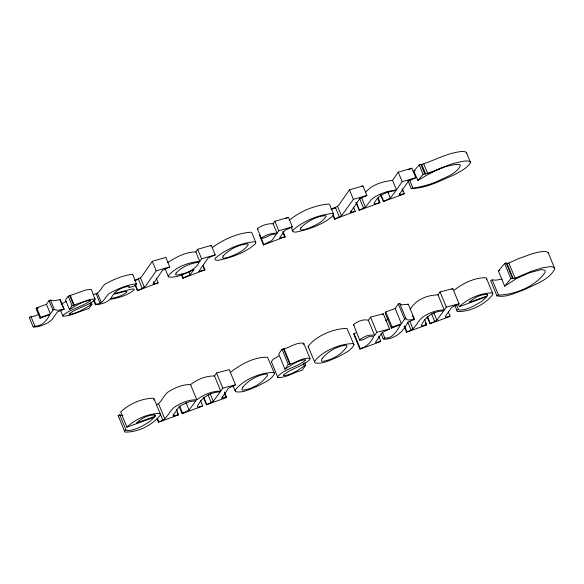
<?xml version="1.0" encoding="UTF-8"?>
<svg xmlns="http://www.w3.org/2000/svg" width="584" height="584" viewBox="0 0 584 584"><rect width="100%" height="100%" fill="white"/><g stroke="black" fill="none" stroke-linecap="round" stroke-linejoin="round"><path stroke-width="0.88" d="M155.154 416.253L155.162 415.093C148.445 414.574 141.416 418.319 136.663 422.955L155.154 416.253L154.461 414.567M487.589 295.716L487.589 294.548C480.88 294.037 473.85 297.782 469.098 302.417L487.589 295.716L486.895 294.029M259.851 235.009L259.544 235.454L263.464 244.966L263.771 244.521L257.361 228.621C261.858 225.468 267.552 223.314 273.108 223.781L274.86 221.256L288.452 217.357L292.372 226.862L284.97 230.278L279.437 238.17L285.153 236.768L282.868 231.22M466.419 153.512L465.93 151.979L463.265 151.409A32.412 5.409 -22.4 0 0 455.673 152.482C443.606 154.84 432.693 161.199 421.093 164.557L419.188 164.856L413.852 171.017L417.772 180.529C430.408 172.995 444.555 164.425 459.659 164.403L460.367 165.688C456.141 174.193 445.774 177.069 437.832 181.055C429.386 184.982 420.151 187.033 411.187 188.486L407.917 180.558M466.448 152.621L470.368 162.133L469.748 164.148L466.171 167.601A34.069 5.679 -22.4 0 1 454.148 174.82C440.467 180.638 426.408 188.442 411.187 188.486M154.008 400.04L154.052 398.909L153.307 398.215C141.547 398.427 129.246 403.902 120.676 411.961L126.932 427.145L154.541 417.129L149.431 421.896L141.197 426.59A11.023 1.84 -22.4 0 1 131.845 430.167L127.122 430.7L126.005 429.941L119.749 414.764L118.187 415.56L118.596 416.896M486.435 279.502L486.487 278.371L485.742 277.67C474.391 277.634 463.119 283.269 454.235 290.102M486.487 278.371L492.743 293.548L492.692 294.679C484.64 304.782 470.215 311.929 457.279 311.535L454.79 305.14M303.461 344.472L303.709 343.209C296.789 342.071 290.503 347.108 284.036 348.867L282.006 349.247L278.714 353.977L284.977 369.161C291.248 365.328 297.731 360.051 305.476 359.715L305.49 360.197C297.322 367.351 284.656 368.446 277.582 376.833L277.794 377.366C285.919 378.198 293.19 372.424 300.818 370.731L302.257 370.205L305.702 365.248L304.658 362.722M303.709 343.209L309.965 358.386L309.717 359.649C302.359 366.737 291.241 368.285 283.554 374.913L283.474 375.541C291.817 375.3 298.884 369.322 305.702 365.248M356.444 332.493L353.634 333.975L359.89 349.152L360.27 348.604C366.526 347.078 370.906 342.348 373.745 336.72C368.73 334.377 364.686 340.786 359.7 340.187L353.539 324.565C357.591 321.456 363.204 318.791 368.373 320.266L374.629 335.45L376.797 332.325L389.535 328.974L383.272 313.798L370.541 317.141L368.373 320.266M359.7 340.187L359.795 339.749C363.847 336.632 369.46 333.968 374.629 335.45M132.678 274.918L132.371 274.276C122.771 275.422 113.537 279.488 105.091 284.079C101.054 287.364 99.579 294.351 93.403 294.307M132.787 274.495L136.598 284.43L133.532 286.372L128.801 287.642L129.385 286.145C123.837 287.058 117.698 289.095 114.033 293.584L131.59 289.124L133.59 289L134.159 289.284L133.97 289.927C127.37 295.628 118.406 297.898 109.989 299.402C106.142 303.067 100.484 304.373 95.309 304.724L93.674 300.76M255.828 242.469L255.471 243.747C245.251 252.865 231.432 257.559 218.212 260.311A29.251 4.876 -22.4 0 1 215.379 258.048C226.249 248.952 240.703 243.002 254.755 241.71L255.828 242.469L251.908 232.958L250.835 232.198C237.104 233.191 223.657 239.455 212.488 247.382M333.625 214.255L333.267 215.54C323.047 224.657 309.228 229.351 296.008 232.103A29.251 4.876 -22.4 0 1 293.175 229.833C304.045 220.745 318.499 214.795 332.551 213.503L333.625 214.255L329.704 204.743L328.631 203.991C314.579 205.283 300.125 211.233 289.255 220.329M230.549 372.249C240.966 364.204 254.186 356.787 267.552 357.247L274.538 373.577C271.655 379.856 264.158 382.396 258.566 385.739C251.317 388.499 243.506 393.273 235.564 391.667L232.87 385.411M353.962 344.779C351.079 351.057 343.575 353.597 337.99 356.941C330.741 359.7 322.93 364.474 314.988 362.868L308.126 346.487C315.907 335.742 334.055 328.376 346.976 328.449L353.962 344.779L353.232 343.633C340.311 343.56 322.164 350.926 314.382 361.671M234.958 390.47C242.74 379.724 260.887 372.358 273.808 372.431L274.538 373.577M33.12 326.814L34.901 326.171C41.917 326.317 46.954 320.514 49.808 314.681L40.048 318.222L36.128 308.71L36.719 307.856L46.479 304.315L49.041 300.629L50.458 300.118L53.816 300.789L60.305 299.643L64.225 309.155L57.327 311.951L52.085 319.499L48.304 322.594A8.906 1.482 -22.4 0 1 39.026 326.368L34.317 327.171L33.12 326.814L29.2 317.309L35.398 315.798L38.646 314.338M40.048 318.222L40.639 317.36L50.399 313.827L52.961 310.141L54.378 309.622L57.736 310.294L64.225 309.155M60.305 299.643L60.021 300.045L61.984 304.804M91.922 304.293C84.848 308.345 77.555 313.484 69.175 314.345L69.124 313.878C76.957 307.797 87.651 306.242 95.207 299.76L91.286 289.299L85.797 289.985L68.189 296.197L65.532 300.015L69.452 309.527C75.964 305.731 82.702 301.176 90.447 300.293L90.571 300.643C82.621 306.476 72.46 308.586 64.298 314.185A13.177 2.197 -22.4 0 0 63.181 316.331L69.737 315.287L89.14 308.301L91.922 304.293L90.943 301.921M69.452 309.527L72.109 305.709L89.717 299.497L95.207 298.811M95.309 304.724L95.783 304.038C102.762 304.709 104.835 297.446 109.011 293.591C117.457 289 126.692 284.934 136.291 283.787L136.7 284.007M156.191 278.064L158.155 282.817L153.066 284.152L162.469 270.319L169.769 266.932L165.849 257.42L152.3 261.311L141.963 276.188L140.423 277.794L134.517 280.437M135.087 285.138L137.371 290.686L142.226 288.459L145.883 285.7L156.22 270.823L169.769 266.932M158.155 282.817L137.371 290.686M181.5 275.057L182.807 278.225L190.136 274.721L194.049 269.647C186.048 272.969 177.353 278.254 168.484 276.889L168.192 276.049C175.485 267.041 188.391 262.274 199.764 261.413L195.844 251.908L197.669 249.288L211.291 245.389L215.211 254.901L207.992 258.121L198.713 271.596L205.006 269.83L203.049 265.078M199.764 261.413L201.589 258.792L215.211 254.901M205.006 269.83L182.807 278.225M263.771 244.521L271.794 240.593L276.312 234.323C270.815 233.038 266.603 238.411 261.274 238.462L261.282 238.133C265.778 234.98 271.472 232.826 277.028 233.293L278.78 230.768L292.372 226.862M263.464 244.966L285.153 236.768M157.038 418.823L158.432 422.203L158.811 421.655C167.637 420.261 168.929 409.88 176.12 406.07C182.391 402.507 189.442 399.456 196.793 399.806C203.553 394.529 212.102 391.076 220.737 391.119L222.796 388.163L235.527 384.819L229.271 369.636L216.54 372.986L214.481 375.943C205.845 375.892 197.297 379.352 190.537 384.622C183.186 384.279 176.134 387.331 169.864 390.893C163.739 393.857 162.483 401.807 156.556 404.851M158.432 422.203L178.142 415.049L178.522 414.509L176.441 409.442M178.989 406.026L182.113 413.611L189.099 410.056L195.961 400.675L189.238 401.77L180.865 405.457L178.018 408.282L173.025 415.662L173.922 415.91L178.522 414.509M353.663 207.371L355.291 211.335L350.203 212.671L359.613 198.837L366.905 195.45L362.985 185.938L349.436 189.829L339.1 204.707L337.559 206.313L330.894 209.247M200.604 400.682L202.684 405.741L202.305 406.289L182.113 413.611M332.88 215.24L334.508 219.204L341.479 215.824L353.356 199.334L366.905 195.45M203.232 397.229L206.364 404.821L213.262 401.296L220.212 391.879C210.437 392.119 200.976 397.609 197.166 406.931L198.319 407.121L202.684 405.741M355.291 211.335L334.508 219.204M206.364 404.821L226.118 397.653L226.497 397.113L224.417 392.046M355.868 202.349L359.138 210.269L365.445 207.174L371.293 199.684L374.957 196.793L380.724 193.903L387.017 191.603L396.456 189.851L402.157 181.646L415.793 177.726L411.873 168.214L398.237 172.134L392.536 180.339C383.002 181.558 372.278 184.303 365.934 192.012M359.138 210.269L379.658 202.831L379.965 202.392L378.001 197.633M380.366 194.377L383.308 201.509L390.346 198.129L395.937 190.596C387.177 191.588 377.636 194.998 374.008 203.845L375.111 203.969L379.965 202.392M402.354 188.807L404.318 193.559L404.011 194.005L383.308 201.509M284.977 369.161L288.262 364.423L290.292 364.044C296.76 362.284 303.045 357.247 309.965 358.386M383.133 338.662L384.068 339.297C394.769 339.18 403.529 331.639 407.88 322.156L414.552 319.36L408.289 304.184L402.405 304.819L401.011 304.563L399.682 303.468L398.332 303.957L395.164 308.52L385.827 311.907L385.09 312.966L391.346 328.15L400.682 324.762C397.127 330.325 392.718 338.815 384.834 338.041L383.133 338.662L381.045 333.603M378.636 336.128L380.724 341.187L380.345 341.735L359.89 349.152M391.346 328.15L392.083 327.084L401.42 323.704L404.588 319.141L405.938 318.645L407.267 319.747L408.661 320.003L414.552 319.36M407.946 304.68L408.289 304.184M410.129 309.476C415.545 299.753 427.313 294.978 438.022 294.876L440.066 291.934L452.797 288.591L459.053 303.768L451.79 307.345L445.767 315.667L445.409 317.331L450.023 316.061L448.286 311.841M404.121 326.325L406.559 332.23L406.939 331.683C415.786 330.318 417.129 319.974 424.269 316.097C430.306 312.571 437.168 309.724 444.278 310.053L446.322 307.118L459.053 303.768M406.559 332.23L426.313 325.069L426.692 324.522L424.604 319.463M427.108 317.024L429.89 323.77L436.876 320.193L443.657 310.951C434.036 310.987 425.028 316.637 421.225 325.631L422.166 325.938L426.692 324.522M450.023 316.061L449.651 316.608L429.89 323.77M496.918 295.862L498.481 295.066C515.015 294.716 535.835 286.321 545.252 272.188L544.981 270.377L541.638 269.56L529.878 272.597L516.884 278.342L504.671 286.153L498.415 270.969L504.627 263.486L506.153 262.939L506.97 263.486L508.825 263.034L518.519 258.654L532.754 253.558L539.295 251.981L544.317 251.434L546.12 251.587L548.266 252.704L554.8 268.815C549.252 279.991 535.207 284.065 524.812 289.525C515.906 292.394 506.569 297.964 496.918 295.862L490.662 280.678L492.224 279.889L495.809 280.174L502.116 279.13M504.671 286.153L510.883 278.67L512.409 278.115L513.234 278.67L515.081 278.21L531.338 271.253L542.419 267.83L550.573 266.618L552.376 266.764L554.523 267.881M126.932 427.145C135.503 419.086 147.803 413.603 159.563 413.392L160.308 414.085L160.264 415.217C152.205 425.32 137.787 432.474 124.852 432.072L118.187 415.56M458.323 304.074L459.367 306.6C467.937 298.541 480.238 293.066 491.998 292.854L492.743 293.548M388.17 318.594L385.79 320.813M417.772 180.529L423.108 174.368L425.013 174.069C436.613 170.71 447.526 164.352 459.593 161.994A32.412 5.409 -22.4 0 1 467.185 160.921L469.85 161.491L470.368 162.133M382.462 314.499L383.272 313.798M389.535 328.974L382.264 332.515L375.432 342.282L376.417 342.501L380.724 341.187M288.452 217.357L285.393 218.693M235.527 384.819L228.373 388.309L221.599 398.244L226.497 397.113M451.76 289.372L452.797 288.591M210.474 245.981L211.291 245.389M411.873 168.214L408.712 169.572M415.793 177.726L408.42 181.142L398.967 194.976L404.318 193.559M167.776 262.471C176.149 257.113 185.69 251.967 195.844 251.908M361.912 186.646L362.985 185.938M61.546 303.935L66.123 301.395M278.86 355.897L273.064 359.474L271.326 361.657L277.794 377.366M124.443 430.736L126.005 429.941M456.87 310.199L458.433 309.403L459.557 310.162L464.28 309.629A11.023 1.84 -22.4 0 0 473.631 306.053L481.866 301.359L486.976 296.592L459.367 306.6M443.03 167.374L428.882 173.484M413.852 171.017L415.268 170.506M36.128 308.71L38.566 307.826M135.16 280.554L137.714 279.627M331.442 209.379L335.712 207.838M498.415 270.969L499.765 270.48M415.414 177.587L417.064 177.295M122.822 415.567L120.866 415.516L119.749 414.764M257.354 228.95L257.989 229.001M353.444 325.011L353.977 325.157M308.126 346.487L308.732 347.692M508.825 263.034L515.081 278.21M506.97 263.486L513.234 278.67M506.153 262.939L512.409 278.115M504.627 263.486L510.883 278.67M492.224 279.889L498.481 295.066M423.816 164.038L427.736 173.55M421.831 164.586L425.751 174.098M420.779 164.279L424.699 173.791M419.188 164.856L423.108 174.368M409.501 179.806L412.771 187.727M456.352 304.344L458.433 309.403M398.237 172.134L402.157 181.646M402.048 189.245L403.033 191.625M399.449 193.333L400.098 194.917M440.066 291.934L446.322 307.118M392.536 180.339L396.456 189.851M438.022 294.876L444.278 310.053M387.732 191.793L390.346 198.129M433.751 312.601L436.876 320.193M431.62 313.856L434.751 321.448M381.002 194.727L383.615 201.071M427.488 316.477L430.269 323.222M378.023 198.867L379.658 202.831M425.269 322.536L426.313 325.069M412.465 315.645L414.202 319.864M365.445 207.174L361.532 197.669L359.656 198.691L363.577 208.203M409.859 321.302L412.99 328.887M407.902 322.448L411.026 330.04M399.682 303.468L405.938 318.645M356.503 202.699L359.445 209.831M398.332 303.957L404.588 319.141M349.436 189.829L353.356 199.334M404.5 325.784L406.939 331.683M395.164 308.52L401.42 323.704M350.831 211.014L351.48 212.598M385.827 311.907L392.083 327.084M337.559 206.313L341.479 215.824M335.442 207.466L339.362 216.978M382.403 332.143L384.834 338.041M333.187 214.795L334.814 218.759M370.541 317.141L376.797 332.325M354.013 333.428L360.27 348.604M291.161 227.147L292.796 231.111M282.89 232.454L284.846 237.206M274.86 221.256L278.78 230.768M273.108 223.781L277.028 233.293M303.22 363.241L304.264 365.774M284.036 348.867L290.292 364.044M283.444 348.728L289.701 363.905M282.006 349.247L288.262 364.423M197.669 249.288L201.589 258.792M203.385 267.114L204.363 269.494M188.829 271.545L190.136 274.721M181.485 273.808L183.12 277.772M216.54 372.986L222.796 388.163M224.38 393.441L226.118 397.653M214.481 375.943L220.737 391.119M222.11 396.609L222.803 398.295M164.885 268.173L168.484 276.889M210.138 393.704L213.262 401.296M208.094 394.908L211.226 402.493M152.3 261.311L156.22 270.823M203.962 397.529L206.743 404.274M153.358 281.707L154.344 284.079M190.537 384.622L196.793 399.806M140.423 277.794L144.343 287.306M138.306 278.948L142.226 288.459M185.975 402.471L189.099 410.056M135.393 284.693L137.678 290.241M179.711 406.318L182.493 413.063M177.105 412.523L178.142 415.049M173.229 414.224L173.922 415.91M158.563 403.697L164.819 418.874M154.052 398.909L162.812 420.027M157.417 418.283L158.811 421.655M97.448 293.146L101.368 302.658M96.156 293.708L100.076 303.22M94.148 300.081L95.783 304.038M89.761 303.257L90.418 304.841M70.387 295.679L74.307 305.191M69.693 295.65L73.613 305.162M68.189 296.197L72.109 305.709M62.634 306.388L63.612 308.761M60.546 310.418L62.831 315.966M50.458 300.118L54.378 309.622M49.041 300.629L52.961 310.141M46.479 304.315L50.399 313.827M36.719 307.856L40.639 317.36M30.981 316.659L34.901 326.171M548.266 252.704L548.544 253.638M126.786 291.599L126.713 292.131C122.282 296.066 116.201 297.468 110.544 298.606L113.515 294.329L124.392 291.577L126.786 291.599M223.205 255.916L222.511 257.69L223.738 258.238A9.767 1.628 -22.4 0 0 230.359 256.573C236.936 253.843 244.419 250.843 248.288 244.55L247.923 243.849C238.79 244.441 229.527 249.302 223.205 255.916M301.001 227.702L300.307 229.483L301.541 230.03A9.767 1.628 -22.4 0 0 308.155 228.366C314.732 225.628 322.215 222.635 326.084 216.343L325.726 215.642C316.594 216.233 307.323 221.088 301.001 227.702M242.915 387.053L241.856 389.324L242.769 390.221C252.405 388.937 262.099 383.454 267.501 375.329L267.37 374.351L266.413 373.935C257.42 375.154 248.748 380.111 242.915 387.053M322.339 358.255L321.273 360.525L322.193 361.423C331.822 360.138 341.523 354.656 346.918 346.531L346.794 345.553L345.837 345.137C336.844 346.356 328.171 351.312 322.339 358.255M176.091 273.005L175.616 274.684L176.207 275.079C184.953 274.115 195.041 270.604 199.268 262.136C190.734 263.099 182.004 266.684 176.091 273.005"/></g></svg>
